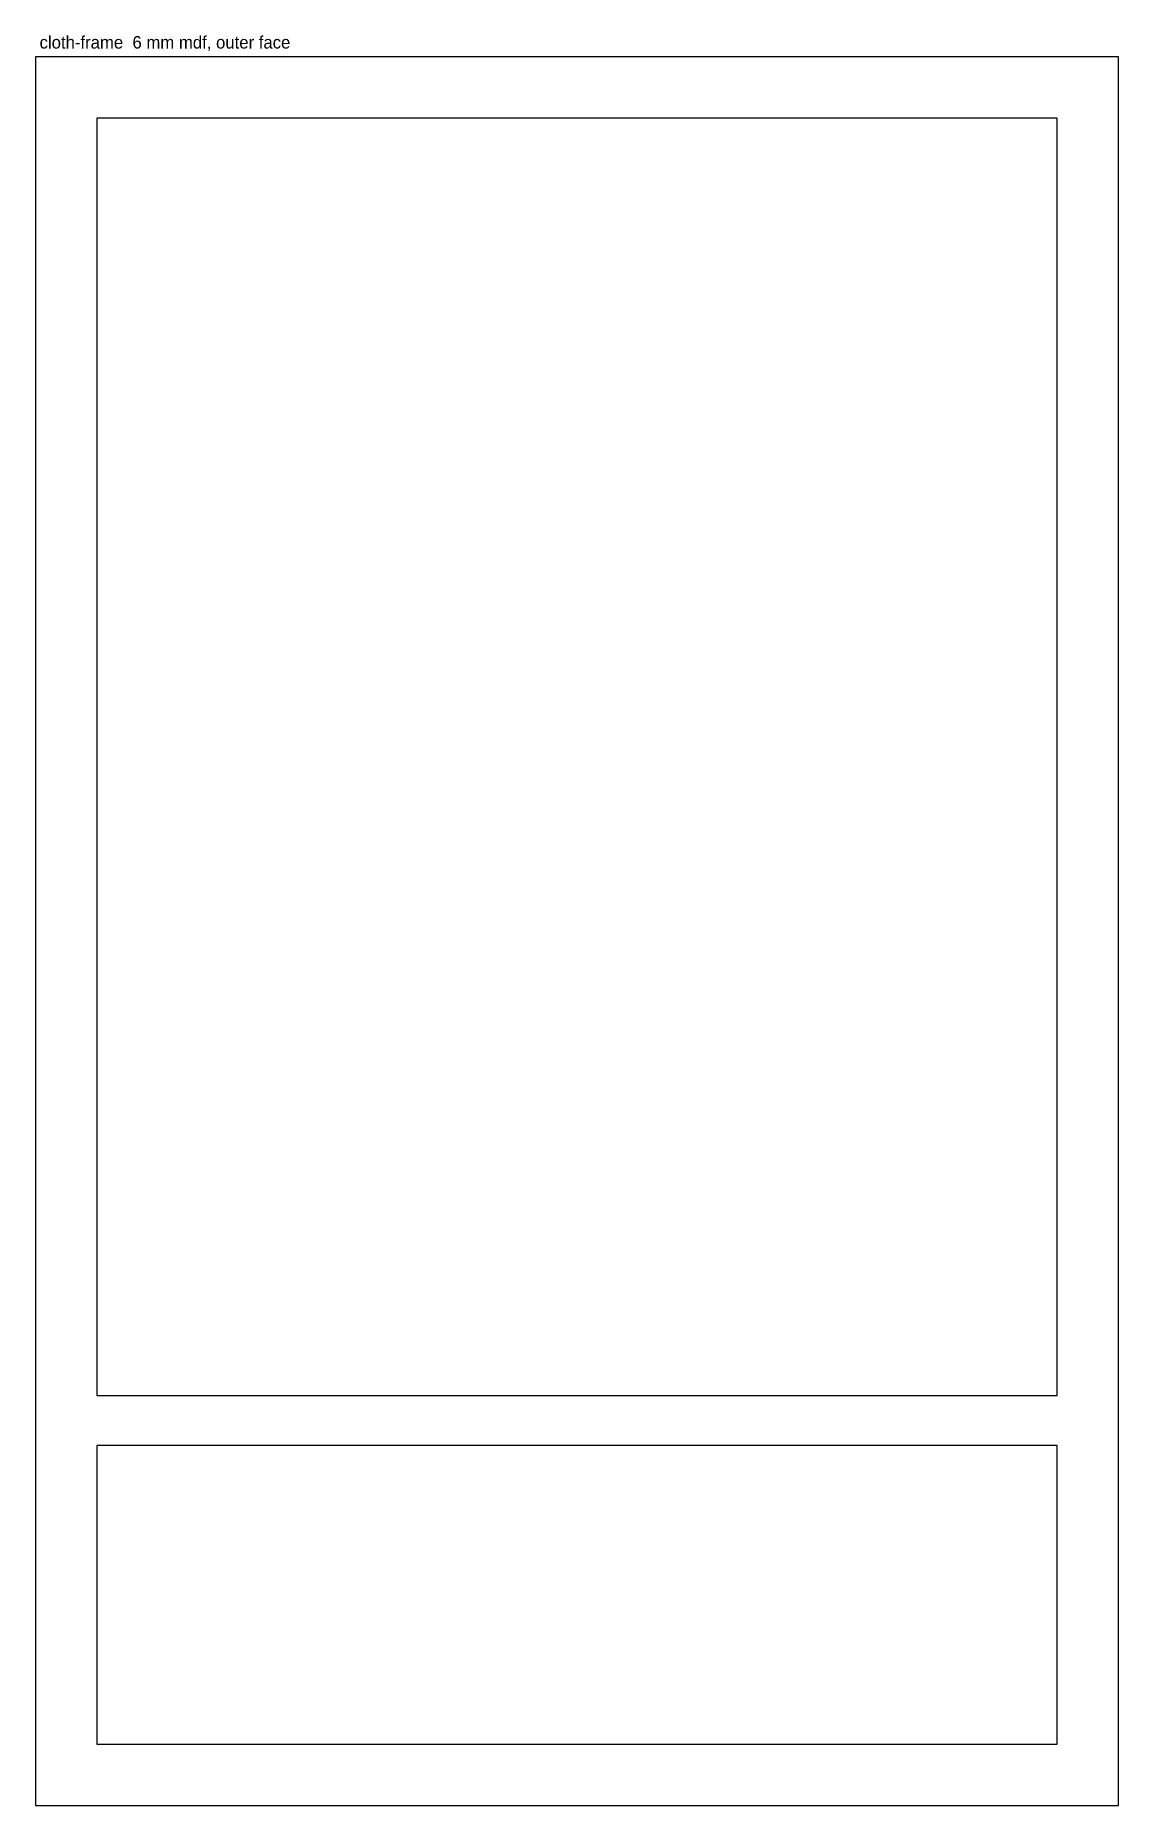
# Model space of a CAD drawing. Header units: millimetres. Extents: x 0 to 520, y 0 to 850.
import ezdxf

# ---------------------------------------------------------------- set-up
doc = ezdxf.new("R2010")
doc.units = ezdxf.units.MM
for name, color, linetype in [('CUT_INSIDE', 5, 'Continuous'), ('CUT_OUTSIDE', 1, 'Continuous'), ('NOTES', 7, 'Continuous')]:
    doc.layers.add(name, color=color, linetype=linetype)

msp = doc.modelspace()

# ---------------------------------------------------------------- linework, layer by layer
at = {"layer": 'CUT_INSIDE'}
for points in [[(490.5, 810.5), (29.5, 810.5), (29.5, 197), (490.5, 197), (490.5, 810.5)], [(490.5, 29.5), (490.5, 173), (29.5, 173), (29.5, 29.5), (490.5, 29.5)]]:
    msp.add_lwpolyline(points, close=True, dxfattribs=at)
at = {"layer": 'CUT_OUTSIDE'}
msp.add_lwpolyline([(0, 0), (520, 0), (520, 840), (0, 840), (0, 0)], close=True, dxfattribs=at)

# ---------------------------------------------------------------- texts
at = {"layer": 'NOTES'}
msp.add_text('cloth-frame  6 mm mdf, outer face', height=6, dxfattribs=at).set_placement((2, 844))

doc.saveas('drawing.dxf')
